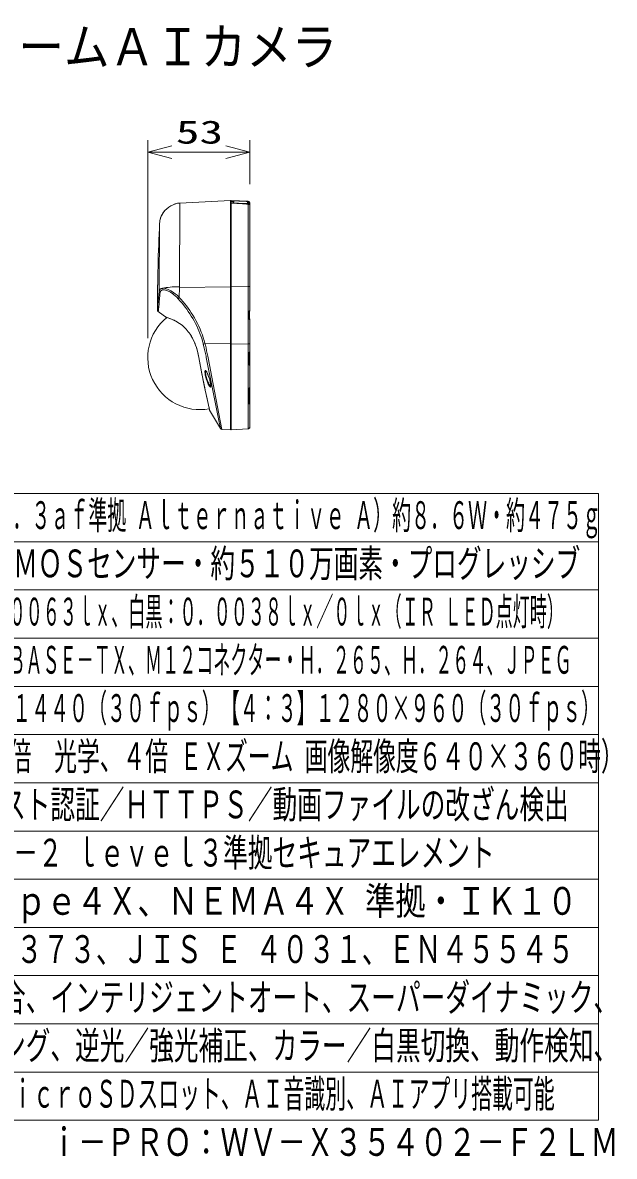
# Model space of a CAD drawing. Units: millimetres on the paper. Extents: x -62 to 64, y -58 to 59.
# Drawn here: x 2.7 to 64.1, y -58.3 to 59.2 of the extents above; entities that cross this region are included whole.
import ezdxf
from ezdxf.enums import TextEntityAlignment as Align

# ---------------------------------------------------------------- set-up
doc = ezdxf.new("R2010")
doc.units = ezdxf.units.MM
doc.layers.add('0-0_MOJI1', color=7, linetype='Continuous')
doc.layers.add('0-1_相当品', color=4, linetype='Continuous')
for name, color, linetype, lineweight in [('0-2_WAKU', 4, 'Continuous', 9), ('0-3_GAIKEI', 4, 'Continuous', 9), ('0-4_SUNPO', 7, 'Continuous', 9), ('0-5_0', 7, 'Continuous', 9)]:
    doc.layers.add(name, color=color, linetype=linetype, lineweight=lineweight)
doc.styles.add('ＭＳ ゴシック', font='')
doc.styles.get('ＭＳ ゴシック').set_extended_font_data('MS Gothic')

# ---------------------------------------------------------------- blocks, each defined once
blk = doc.blocks.new('_Open30')
at = {"layer": '0-5_0'}
blk.add_line((0, 0), (-1, 0), dxfattribs=at)
blk.add_lwpolyline([(-1, 0.2679), (0, 0), (-1, -0.2679)], dxfattribs=at)

msp = doc.modelspace()

# ---------------------------------------------------------------- linework, layer by layer
at = {"layer": '0-2_WAKU', "color": 3}
for p, q in [((62.5, 10.4), (-62.5, 10.4)), ((62.5, -54.6), (62.5, 10.4)), ((-62.5, -54.6), (62.5, -54.6))]:
    msp.add_line(p, q, dxfattribs=at)
at = {"layer": '0-2_WAKU'}
for p, q in [((62.5, 5.4), (-62.5, 5.4)), ((62.5, 0.4), (-62.5, 0.4)), ((-62.5, -4.6), (62.5, -4.6)), ((-62.5, -9.6), (62.5, -9.6)), ((-62.5, -14.6), (62.5, -14.6)), ((-62.5, -19.6), (62.5, -19.6)), ((62.5, -24.6), (-62.5, -24.6)), ((62.5, -29.6), (-62.5, -29.6)), ((62.5, -34.6), (-62.5, -34.6)), ((62.5, -39.6), (-62.5, -39.6)), ((62.5, -44.6), (-62.5, -44.6)), ((-62.5, -49.6), (62.5, -49.6))]:
    msp.add_line(p, q, dxfattribs=at)
at = {"layer": '0-3_GAIKEI', "color": 7}
for p, q in [((18.368, 40.353), (18.369, 40.353)), ((18.563, 40.43), (18.563, 40.449)), ((19.029, 40.524), (24.319, 40.801)), ((24.319, 40.801), (24.319, 17.001)), ((24.379, 40.798), (24.379, 40.777)), ((26.13, 40.706), (24.379, 40.798)), ((24.379, 40.777), (24.379, 40.764)), ((24.379, 40.497), (24.379, 17.004)), ((26.319, 40.193), (26.319, 40.507)), ((26.319, 40.192), (26.319, 31.847)), ((16.999, 38.818), (17, 38.819)), ((26.319, 31.847), (26.319, 29.342)), ((17.68, 28.665), (17.588, 28.697)), ((26.219, 29.242), (26.219, 28.901)), ((26.219, 28.561), (26.219, 28.901)), ((26.28, 29.302), (26.279, 29.302)), ((26.279, 28.501), (26.28, 28.501)), ((26.319, 28.461), (26.319, 17.322)), ((19.704, 27.435), (19.707, 27.431)), ((20.108, 26.921), (20.109, 26.917)), ((21.008, 24.501), (21.008, 24.501)), ((22.132, 19.055), (23.25, 17.147)), ((23.412, 17.049), (24.319, 17.001)), ((24.319, 17.062), (24.36, 17.062)), ((26.13, 17.096), (24.379, 17.004))]:
    msp.add_line(p, q, dxfattribs=at)
at = {"layer": '0-3_GAIKEI'}
for p, q in [((19.029, 40.524), (18.994, 31.85)), ((24.319, 40.772), (24.321, 40.769)), ((24.322, 40.768), (24.319, 40.768)), ((24.36, 40.46), (24.319, 40.46)), ((24.321, 40.769), (24.323, 40.768)), ((24.36, 40.46), (24.36, 31.89)), ((24.378, 40.471), (24.378, 40.483)), ((24.379, 40.497), (24.38, 40.497)), ((26.13, 40.393), (24.379, 40.495)), ((24.38, 40.764), (25.925, 40.68)), ((26.13, 40.396), (24.38, 40.497)), ((24.399, 40.639), (24.399, 40.713)), ((24.579, 40.629), (24.399, 40.639)), ((24.579, 40.629), (24.579, 40.704)), ((26.119, 40.396), (26.119, 40.601)), ((26.126, 40.587), (26.119, 40.588)), ((26.13, 40.393), (26.13, 40.396)), ((26.13, 40.393), (26.13, 31.884)), ((26.221, 40.487), (26.319, 40.487)), ((26.221, 40.367), (26.221, 40.487)), ((16.75, 32.312), (16.748, 32.312)), ((16.754, 32.602), (16.753, 32.552)), ((16.754, 32.593), (16.754, 32.602)), ((18.994, 31.769), (18.989, 30.743)), ((18.994, 31.85), (18.994, 31.771)), ((24.319, 31.818), (18.994, 31.769)), ((18.994, 31.771), (18.994, 31.77)), ((18.994, 31.77), (18.994, 31.769)), ((24.36, 31.89), (24.319, 31.89)), ((24.36, 28.901), (24.36, 31.89)), ((26.13, 31.884), (24.379, 31.901)), ((26.13, 31.884), (26.13, 28.901)), ((16.734, 31.321), (16.735, 31.376)), ((16.739, 31.612), (16.738, 31.612)), ((16.911, 31.388), (16.771, 29.976)), ((17.292, 31.683), (17.292, 31.683)), ((17.543, 31.501), (17.544, 31.501)), ((17.544, 31.501), (17.548, 31.5)), ((17.548, 31.5), (17.549, 31.5)), ((24.36, 28.901), (24.36, 25.912)), ((26.13, 28.901), (26.13, 17.096)), ((26.194, 29.242), (26.194, 28.901)), ((26.194, 28.56), (26.219, 28.561)), ((26.259, 28.504), (26.259, 29.298)), ((26.319, 29.342), (26.318, 29.342)), ((26.318, 28.461), (26.319, 28.461)), ((21.477, 25.928), (21.482, 25.908)), ((21.477, 25.928), (21.477, 25.928)), ((21.656, 25.946), (21.661, 25.927)), ((24.319, 25.92), (21.656, 25.946)), ((24.36, 25.912), (24.319, 25.912)), ((24.36, 25.912), (24.36, 24.901)), ((26.13, 25.919), (24.379, 25.902)), ((26.194, 24.945), (26.194, 23.806)), ((26.219, 24.955), (26.219, 23.82)), ((26.219, 24.915), (26.278, 24.915)), ((26.278, 25.015), (26.28, 25.015)), ((26.28, 24.915), (26.28, 23.86)), ((26.28, 24.915), (26.319, 24.915)), ((24.355, 23.897), (24.355, 23.844)), ((24.36, 23.846), (24.355, 23.844)), ((24.36, 23.846), (24.36, 20.929)), ((26.219, 23.86), (26.278, 23.86)), ((26.28, 23.86), (26.278, 23.86)), ((26.278, 23.76), (26.28, 23.76)), ((26.28, 23.86), (26.319, 23.86)), ((26.194, 21.259), (26.194, 19.73)), ((26.219, 21.282), (26.219, 19.758)), ((26.219, 21.242), (26.278, 21.242)), ((26.278, 21.342), (26.28, 21.342)), ((26.28, 21.242), (26.278, 21.242)), ((26.278, 19.837), (26.278, 21.242)), ((26.28, 21.242), (26.28, 19.868)), ((26.28, 21.242), (26.319, 21.242)), ((24.349, 20.212), (24.349, 19.687)), ((24.349, 20.212), (24.379, 20.212)), ((24.36, 20.929), (24.355, 20.931)), ((24.378, 20.901), (24.378, 20.349)), ((24.36, 19.694), (24.36, 17.062)), ((26.317, 19.833), (26.278, 19.837)), ((26.28, 19.868), (26.319, 19.868)), ((26.194, 17.13), (26.194, 17.11))]:
    msp.add_line(p, q, dxfattribs=at)
at = {"layer": '0-3_GAIKEI', "color": 7}
for points in [[(18.545, 40.421), (18.408, 40.368), (18.368, 40.353)], [(18.563, 40.43), (18.563, 40.43), (18.563, 40.429), (18.558, 40.426), (18.512, 40.406), (18.418, 40.372), (18.369, 40.353)], [(17, 38.819), (17.052, 38.992), (17.116, 39.155), (17.197, 39.319), (17.283, 39.463), (17.359, 39.575), (17.456, 39.7), (17.491, 39.741)], [(17.491, 39.741), (17.41, 39.642), (17.301, 39.492), (17.205, 39.333), (17.123, 39.17), (17.056, 39.005), (17.004, 38.836), (17, 38.819)], [(17.565, 28.708), (17.31, 28.902), (16.801, 29.281)], [(18.239, 28.461), (18.103, 28.516), (17.978, 28.563), (17.833, 28.615), (17.565, 28.708)], [(18.253, 28.452), (18.016, 28.545), (17.707, 28.655), (17.586, 28.697), (17.565, 28.708)], [(19.172, 27.928), (19.008, 28.047), (18.845, 28.153), (18.684, 28.247), (18.568, 28.308), (18.455, 28.364), (18.239, 28.461)], [(19.178, 27.922), (19.015, 28.04), (18.814, 28.17), (18.617, 28.28), (18.393, 28.39), (18.253, 28.452)], [(21.008, 24.501), (20.938, 24.854), (20.899, 25.029), (20.835, 25.289), (20.762, 25.543), (20.679, 25.792), (20.585, 26.035), (20.48, 26.272), (20.365, 26.498), (20.24, 26.716), (20.108, 26.921)], [(21.008, 24.501), (20.942, 24.832), (20.868, 25.158), (20.804, 25.399), (20.732, 25.635), (20.651, 25.866), (20.561, 26.091), (20.461, 26.31), (20.352, 26.52), (20.235, 26.723), (20.109, 26.917)], [(21.008, 24.501), (21.294, 23.033), (21.583, 21.597), (21.719, 20.945)], [(21.008, 24.501), (21.335, 22.82), (21.632, 21.354), (21.715, 20.954)], [(26.318, 17.301), (26.305, 17.247), (26.277, 17.198), (26.238, 17.159), (26.219, 17.145)]]:
    msp.add_lwpolyline(points, dxfattribs=at)
at = {"layer": '0-3_GAIKEI'}
for points in [[(24.579, 40.704), (24.399, 40.713), (24.364, 40.713), (24.347, 40.712), (24.342, 40.711), (24.34, 40.71), (24.34, 40.709), (24.339, 40.709), (24.339, 40.652)], [(24.399, 40.639), (24.364, 40.643), (24.344, 40.648), (24.341, 40.65), (24.34, 40.651), (24.339, 40.652), (24.339, 40.652)], [(24.36, 40.46), (24.373, 40.465), (24.377, 40.469), (24.379, 40.477)], [(26.13, 40.706), (26.13, 40.687), (24.379, 40.777)], [(24.38, 40.764), (25.925, 40.68), (26.026, 40.671), (26.056, 40.665), (26.06, 40.663), (26.062, 40.662), (26.062, 40.661), (26.062, 40.66), (26.062, 40.487), (26.062, 40.485), (26.059, 40.481), (26.054, 40.477), (26.035, 40.471), (25.986, 40.464), (25.925, 40.464), (24.38, 40.541)], [(24.579, 40.704), (24.615, 40.7), (24.634, 40.696), (24.638, 40.695), (24.639, 40.694), (24.639, 40.693), (24.639, 40.693)], [(24.579, 40.629), (24.615, 40.629), (24.631, 40.632), (24.637, 40.633), (24.638, 40.635), (24.639, 40.635), (24.639, 40.636), (24.639, 40.693)], [(26.119, 40.601), (26.112, 40.63), (26.094, 40.65), (26.07, 40.662), (26.028, 40.671), (25.933, 40.68), (25.925, 40.68)], [(26.119, 40.428), (26.119, 40.427), (26.116, 40.423), (26.111, 40.42), (26.094, 40.415), (26.06, 40.409), (25.969, 40.405)], [(16.946, 38.432), (16.911, 31.388), (16.917, 31.429), (16.93, 31.472), (16.954, 31.52), (16.976, 31.553), (17.013, 31.59), (17.056, 31.621), (17.105, 31.645), (17.163, 31.665), (17.231, 31.678), (17.292, 31.683)], [(16.748, 32.312), (16.751, 32.46), (16.754, 32.598), (16.754, 32.605), (16.754, 32.604), (16.753, 32.552), (16.75, 32.312)], [(16.739, 31.612), (16.735, 31.376), (16.734, 31.322), (16.734, 31.318), (16.734, 31.318), (16.734, 31.327), (16.737, 31.561), (16.738, 31.612)], [(16.997, 31.239), (17.003, 31.279), (17.015, 31.321), (17.036, 31.368), (17.056, 31.399), (17.089, 31.435), (17.127, 31.464), (17.175, 31.489), (17.228, 31.507), (17.287, 31.518), (17.338, 31.522)], [(18.989, 30.743), (18.877, 30.851), (18.759, 30.957), (18.566, 31.118), (18.427, 31.224), (18.275, 31.328), (18.11, 31.429), (17.974, 31.501), (17.824, 31.569), (17.676, 31.623), (17.595, 31.646), (17.509, 31.665), (17.398, 31.68), (17.348, 31.683), (17.292, 31.683)], [(18.859, 30.602), (18.718, 30.748), (18.565, 30.893), (18.397, 31.037), (18.275, 31.132), (18.211, 31.179), (18.074, 31.27), (17.922, 31.357), (17.839, 31.398), (17.75, 31.436), (17.62, 31.481), (17.549, 31.5)], [(16.771, 29.976), (16.758, 29.845), (16.72, 29.442)], [(20.235, 28.8), (20.385, 28.55), (20.529, 28.297), (20.666, 28.041), (20.795, 27.783), (20.915, 27.524), (21.026, 27.267), (21.129, 27.01), (21.224, 26.752), (21.312, 26.492), (21.391, 26.236)], [(20.389, 28.901), (20.555, 28.625), (20.718, 28.334), (20.872, 28.04), (21.016, 27.742), (21.149, 27.444), (21.27, 27.147), (21.381, 26.848), (21.482, 26.548), (21.562, 26.286), (21.656, 25.946)], [(26.318, 29.342), (26.3, 29.341), (26.284, 29.338), (26.253, 29.327), (26.236, 29.317), (26.214, 29.296), (26.2, 29.272), (26.194, 29.242), (26.219, 29.242)], [(26.318, 28.461), (26.3, 28.462), (26.284, 28.464), (26.253, 28.476), (26.236, 28.485), (26.214, 28.507), (26.2, 28.531), (26.194, 28.56), (26.194, 28.901)], [(21.482, 25.908), (21.585, 25.487), (21.647, 25.205), (21.762, 24.641), (21.789, 24.501)], [(21.661, 25.927), (21.765, 25.493), (21.828, 25.204), (21.943, 24.628), (21.97, 24.486)], [(26.317, 25.054), (26.304, 25.051), (26.282, 25.045), (26.247, 25.029), (26.229, 25.016), (26.211, 24.996), (26.199, 24.973), (26.194, 24.945)], [(26.28, 24.915), (26.278, 24.915), (26.278, 23.86)], [(23.25, 17.147), (23.016, 18.303), (22.394, 21.437), (21.789, 24.501)], [(23.412, 17.049), (22.503, 21.726), (21.97, 24.486)], [(24.356, 23.901), (24.374, 23.915), (24.379, 23.931)], [(24.379, 23.871), (24.378, 23.863), (24.372, 23.856), (24.36, 23.846)], [(26.194, 23.806), (26.199, 23.78), (26.21, 23.758), (26.235, 23.734), (26.262, 23.72), (26.293, 23.715), (26.313, 23.716), (26.317, 23.718)], [(21.786, 22.284), (21.864, 22.053), (21.908, 21.94), (21.955, 21.831), (22.001, 21.732), (22.049, 21.641), (22.084, 21.583), (22.117, 21.532), (22.149, 21.492), (22.179, 21.461), (22.2, 21.447), (22.218, 21.44), (22.232, 21.441), (22.244, 21.448), (22.256, 21.468), (22.263, 21.498), (22.267, 21.537), (22.265, 21.601), (22.257, 21.675), (22.229, 21.843), (22.187, 22.023), (22.114, 22.284), (22.032, 22.537), (21.987, 22.659), (21.94, 22.776), (21.893, 22.885), (21.844, 22.984), (21.789, 23.078), (21.762, 23.114), (21.739, 23.137), (21.718, 23.151), (21.701, 23.156), (21.686, 23.152), (21.675, 23.142), (21.666, 23.126), (21.657, 23.094), (21.652, 23.053), (21.651, 22.97), (21.658, 22.876), (21.671, 22.774)], [(21.671, 22.774), (21.688, 22.673), (21.71, 22.57), (21.739, 22.449), (21.786, 22.284)], [(21.751, 23.112), (21.737, 23.107), (21.726, 23.095), (21.715, 23.068), (21.707, 23.033), (21.704, 22.99), (21.705, 22.932), (21.709, 22.868), (21.729, 22.73), (21.749, 22.631), (21.773, 22.53), (21.804, 22.416), (21.839, 22.301)], [(21.749, 23.113), (21.787, 23.073), (21.83, 23.005), (21.887, 22.894), (21.961, 22.721), (22.05, 22.48), (22.114, 22.284)], [(21.839, 22.301), (21.914, 22.095), (21.959, 21.986), (22.008, 21.88), (22.051, 21.795), (22.095, 21.716), (22.154, 21.626), (22.182, 21.589), (22.21, 21.558), (22.236, 21.535), (22.259, 21.522)], [(22.255, 21.506), (22.263, 21.562), (22.259, 21.641), (22.242, 21.763), (22.206, 21.941), (22.143, 22.184), (22.114, 22.284)], [(26.317, 21.379), (26.311, 21.375), (26.284, 21.364), (26.248, 21.346), (26.226, 21.328), (26.208, 21.306), (26.198, 21.283), (26.194, 21.259)], [(24.319, 20.973), (24.326, 20.953), (24.343, 20.936), (24.355, 20.931)], [(24.378, 20.349), (24.361, 20.301), (24.355, 20.274), (24.349, 20.212)], [(24.379, 20.89), (24.377, 20.906), (24.37, 20.92), (24.36, 20.929)], [(24.36, 19.694), (24.377, 19.704), (24.379, 19.705), (24.379, 19.705), (24.379, 19.706)], [(26.194, 19.73), (26.198, 19.711), (26.211, 19.696), (26.228, 19.693), (26.244, 19.697), (26.259, 19.706), (26.283, 19.733), (26.301, 19.768), (26.312, 19.805), (26.317, 19.833)], [(26.219, 19.758), (26.221, 19.738), (26.224, 19.729), (26.228, 19.722), (26.231, 19.72), (26.236, 19.718), (26.24, 19.719), (26.243, 19.721), (26.255, 19.735), (26.263, 19.754), (26.27, 19.78), (26.278, 19.837)], [(26.318, 17.301), (26.309, 17.259), (26.292, 17.22), (26.266, 17.185), (26.248, 17.167), (26.211, 17.14), (26.197, 17.132), (26.195, 17.131), (26.194, 17.13), (26.194, 17.13)], [(26.318, 17.301), (26.305, 17.248), (26.279, 17.2), (26.241, 17.161), (26.205, 17.136)]]:
    msp.add_lwpolyline(points, dxfattribs=at)
at = {"layer": '0-3_GAIKEI', "color": 7}
for centre, radius, start, end in [((19.157, 38.288), 2.21, 110.91324, 138.91765), ((19.157, 38.288), 2.21, 110.9212, 138.92598), ((19.157, 38.288), 2.21, 110.92132, 138.92586), ((18.579, 40.391), 0.06, 105.30085, 160.58653), ((18.579, 40.372), 0.06, 105.26882, 128.89938), ((19.144, 38.327), 2.2, 93, 105.30061), ((26.119, 40.507), 0.2, 0, 87), ((19.144, 38.327), 2.2, 167.10488, 177.26865), ((216.719, 28.901), 200, 177.26865, 179.84507), ((16.92, 29.441), 0.2, 180, 233.49469), ((21.119, 24.501), 5.4, 129.55732, 280.44938), ((26.279, 29.242), 0.06, 90, 180), ((26.279, 28.561), 0.06, 180, 270), ((26.279, 29.342), 0.04, 270, 0), ((26.279, 28.461), 0.04, 0, 90), ((16.764, 24.801), 3.947, 41.86455, 52.40972), ((16.775, 24.807), 3.934, 41.8277, 52.35216), ((16.092, 24.181), 4.861, 34.30233, 42.01753), ((16.094, 24.182), 4.858, 34.2571, 41.9632), ((132.893, 44.207), 113.583, 191.81309, 192.78487), ((131.863, 44.033), 112.538, 191.83884, 192.82407), ((22.184, 19.085), 0.06, 183.05317, 210.36314), ((23.422, 17.248), 0.2, 210.36314, 267), ((24.359, 17.042), 0.02, 0, 90), ((26.119, 17.296), 0.2, 273.01092, 292.01696), ((26.179, 17.147), 0.04, 292.02435, 356.93204), ((26.119, 17.322), 0.201, 354.02214, 0)]:
    msp.add_arc(centre, radius, start, end, dxfattribs=at)
at = {"layer": '0-3_GAIKEI'}
for centre, radius, start, end in [((24.45, 42.097), 1.335, 264.36035, 266.98795), ((24.355, 40.076), 0.466, 86.87399, 94.39316), ((24.366, 40.518), 0.0469, 177.67247, 219.65495), ((24.331, 40.776), 0.0114, 180, 214.44215), ((24.448, 42.044), 1.282, 264.37733, 266.98963), ((24.345, 40.501), 0.0194, 220.61244, 277.87646), ((24.365, 40.366), 0.117, 83.76405, 98.69821), ((22.962, 40.565), 1.419, 356.65325, 359.01775), ((24.508, 40.488), 1.417, 356.65147, 359.0196), ((26.06, 40.428), 0.0593, 0, 87.71521), ((24.299, 40.708), 1.831, 356.23252, 359.35344), ((26.121, 40.488), 0.1, 0, 87.00795), ((26.119, 40.487), 0.2, 0, 87.03474), ((26.119, 40.192), 0.201, 0, 86.8311), ((216.71, 28.901), 199.99, 179.02271, 179.22334), ((216.785, 28.901), 200.064, 179.02306, 179.22362), ((253.115, 8.934), 237.168, 174.6035, 174.95043), ((17.355, 30.7), 0.823, 76.84335, 91.19903), ((10.285, 22.631), 11.707, 31.79873, 42.91377), ((10.042, 22.49), 12.173, 31.78386, 42.68767), ((11.59, 30.192), 5.29, 350.08401, 354.41795), ((8.38, 30.527), 8.517, 354.27452, 355.16403), ((26.278, 29.342), 0.0399, 270, 0), ((26.278, 28.461), 0.0399, 0, 90), ((10.494, 23.029), 11.358, 14.78633, 16.4002), ((24.379, 24.96), 0.06, 180, 240), ((24.319, 24.856), 0.06, 0, 60), ((26.279, 24.955), 0.06, 91, 180), ((26.277, 25.055), 0.0398, 270, 358.10353), ((29.167, 24.974), 2.889, 179.17104, 181.1538), ((26.279, 25.055), 0.04, 270, 0), ((21.947, 24.974), 4.334, 359.23067, 0.5526), ((26.317, 25.057), 0.0029, 270, 332.19917), ((24.379, 23.846), 0.06, 112.31377, 180), ((24.374, 23.792), 0.0552, 110.14159, 178.72503), ((24.36, 23.898), 0.0048, 137.91136, 195.54169), ((24.342, 23.932), 0.0377, 291.15354, 0), ((26.279, 23.82), 0.06, 180, 269), ((26.277, 23.72), 0.0398, 356.37923, 90), ((29.167, 23.802), 2.889, 178.84621, 180.82895), ((21.946, 23.802), 4.334, 359.44741, 0.76932), ((26.279, 23.72), 0.04, 0, 90), ((26.316, 23.721), 0.0032, 270, 0), ((26.279, 21.282), 0.06, 91, 180), ((26.277, 21.382), 0.0398, 270, 355.07406), ((29.167, 21.3), 2.889, 179.17104, 181.15381), ((26.279, 21.382), 0.04, 270, 0), ((21.947, 21.3), 4.334, 359.23067, 0.5526), ((26.314, 21.383), 0.005, 303.44476, 0), ((24.368, 19.642), 0.0493, 112.66995, 177.8259), ((24.324, 19.74), 0.0584, 295.27515, 307.1622), ((26.004, 19.868), 0.276, 353.55874, 0), ((26.029, 19.868), 0.29, 352.96569, 0), ((26.179, 17.167), 0.04, 291.98569, 312.94034)]:
    msp.add_arc(centre, radius, start, end, dxfattribs=at)
for centre, major_axis, ratio, start_param, end_param in [((24.316, 40.482), (0.005, -0.0598), 0.524826, 1.5266681, 2.8836603), ((26.059, 40.601), (-0.06, 0), 0.995416, 3.1415927, 4.6600291), ((26.119, 40.193), (0.01, -0.203), 0.985018, 1.5225506, 3.037402), ((19.109, 31.447), (2.2, -0.011), 0.183216, 1.6240891, 2.5436825), ((24.359, 31.894), (-0.02, 0), 0.18349, 1.5882496, 3.1415927), ((26.119, 31.847), (0.2, 0), 0.183485, 0, 1.5184355), ((17.111, 31.385), (0.199, -0.02), 0.89956, 3.2377789, 4.2000792), ((19, 30.725), (0.146, 0.137), 0.100584, 1.5483136, 2.7779159), ((21.671, 25.963), (0.193, 0.051), 0.164663, 3.3101753, 4.6149886), ((24.359, 25.909), (-0.02, 0), 0.183489, 3.1415927, 4.6949357), ((26.119, 25.955), (-0.2, 0), 0.183482, 1.6231572, 3.1416106), ((26.179, 24.955), (0.04, 0), 0.273939, 5.0967858, 6.2831853), ((24.379, 23.846), (0.06, 0), 0.927184, 1.9823129, 3.1415927), ((26.179, 23.82), (0.04, 0), 0.3795, 5.0967858, 6.2831853), ((26.179, 21.282), (0.04, 0), 0.615505, 5.0967858, 6.2831853), ((26.179, 19.758), (0.04, 0), 0.757202, 5.0967858, 6.2831853)]:
    msp.add_ellipse(centre, major_axis=major_axis, ratio=ratio, start_param=start_param, end_param=end_param, dxfattribs=at)
at = {"layer": '0-3_GAIKEI', "color": 7}
msp.add_ellipse((18.566, 38.818), major_axis=(-1.23, -1.378), ratio=0.766717, start_param=4.7272335, end_param=5.3125357, dxfattribs=at)
at = {"layer": '0-4_SUNPO'}
for p, q in [((15.719, 26.501), (15.719, 47.051)), ((26.319, 42.487), (26.319, 47.051)), ((18.219, 45.801), (23.819, 45.801))]:
    msp.add_line(p, q, dxfattribs=at)

# ---------------------------------------------------------------- block references
at = {"layer": '0-4_SUNPO', "xscale": 2.5, "yscale": 2.5, "rotation": 180}
msp.add_blockref('_Open30', (15.719, 45.801), dxfattribs=at)
at = {"layer": '0-4_SUNPO', "xscale": 2.5, "yscale": 2.5}
msp.add_blockref('_Open30', (26.319, 45.801), dxfattribs=at)

# ---------------------------------------------------------------- texts
at = {"layer": '0-0_MOJI1', "style": 'ＭＳ ゴシック'}
for s, height, width, p in [('屋外４ＭＰ車載ドームＡＩカメラ', 3.849, 0.9, (-35.5, 53.66)), ('ＰｏＥ（ＩＥＥＥ８０２．３ａｆ準拠 Ａｌｔｅｒｎａｔｉｖｅ Ａ）約８．６Ｗ・約４７５ｇ', 2.889, 0.5, (-20, 5.845)), ('約１／２．８型 ＣＭＯＳセンサー・約５１０万画素・プログレッシブ', 2.886, 0.65, (-20, 0.845)), ('（Ｆ２．１）カラー：０．００６３ｌｘ、白黒：０．００３８ｌｘ／０ｌｘ（ＩＲ ＬＥＤ点灯時）', 2.889, 0.45, (-20, -4.155)), ('１０ＢＡＳＥ－Ｔ／１００ＢＡＳＥ－ＴＸ、Ｍ１２コネクター・Ｈ．２６５、Ｈ．２６４、ＪＰＥＧ', 2.886, 0.45, (-20, -9.155)), ('【１６：９】２５６０×１４４０（３０ｆｐｓ）【４：３】１２８０×９６０（３０ｆｐｓ）', 2.886, 0.5, (-20, -14.155)), ('ｆ＝２．４ｍｍ（１倍\u3000光学、４倍 ＥＸズーム 画像解像度６４０×３６０時）', 2.889, 0.6, (-20, -19.155)), ('ユーザー認証／ホスト認証／ＨＴＴＰＳ／動画ファイルの改ざん検出', 2.889, 0.65, (-20, -24.155)), ('／ＦＩＰＳ １４０－２ ｌｅｖｅｌ３準拠セキュアエレメント', 2.889, 0.65, (-20, -29.155)), ('ＩＰ６６、Ｔｙｐｅ４Ｘ、ＮＥＭＡ４Ｘ 準拠・ＩＫ１０', 2.886, 0.8, (-20, -34.155)), ('ＩＥＣ／ＥＮ６１３７３、ＪＩＳ Ｅ ４０３１、ＥＮ４５５４５', 2.889, 0.7, (-20, -39.155)), ('ＪＣ－ＳＴＡＲ適合、インテリジェントオート、スーパーダイナミック、', 2.889, 0.65, (-20, -44.155)), ('スマートコーディング、逆光／強光補正、カラー／白黒切換、動作検知、', 2.889, 0.65, (-20, -49.155)), ('妨害検知、音検知、ＭｉｃｒｏＳＤスロット、ＡＩ音識別、ＡＩアプリ搭載可能', 2.886, 0.55, (-20, -54.155))]:
    msp.add_text(s, height=height, dxfattribs=dict(at, width=width)).set_placement(p, align=Align.BOTTOM_LEFT)
at = {"layer": '0-1_相当品', "style": 'ＭＳ ゴシック', "width": 0.75}
msp.add_text('ｉ－ＰＲＯ：ＷＶ－Ｘ３５４０２－Ｆ２ＬＭ', height=2.886, dxfattribs=at).set_placement((5.54, -59.155), align=Align.BOTTOM_LEFT)
at = {"layer": '0-4_SUNPO', "style": 'ＭＳ ゴシック', "width": 1.5}
msp.add_text('53', height=2.405, dxfattribs=at).set_placement((18.632, 45.964), align=Align.BOTTOM_LEFT)

doc.saveas('drawing.dxf')
